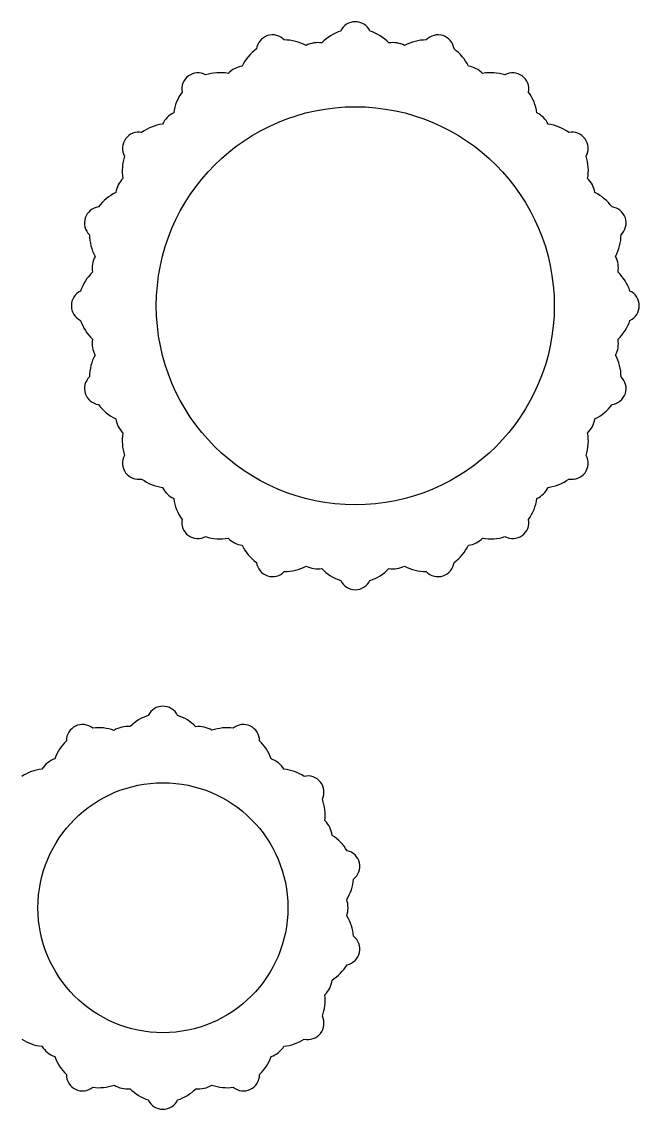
# Model space of a CAD drawing. Extents: x -971 to -438, y -375 to -140.
# Drawn here: x -571.6 to -438.1, y -374.9 to -139.9 of the extents above; entities that cross this region are included whole.
import ezdxf

# ---------------------------------------------------------------- set-up
doc = ezdxf.new("R2010")
doc.units = 0
doc.layers.get('0').update_dxf_attribs({"linetype": 'CONTINUOUS'})

msp = doc.modelspace()

# ---------------------------------------------------------------- linework, layer by layer
for centre, radius in [((-499.509524, -201.306718), 43), ((-541.077571, -331.367689), 27)]:
    msp.add_circle(centre, radius)
for centre, radius, start, end in [((-499.509524, -143.438523), 3.493279, 25.2856, 154.7144), ((-517.39178, -146.270794), 3.493279, 43.2856, 172.7144), ((-499.509524, -151.513709), 10.075186, 108.270383, 136.065691), ((-499.509524, -151.513709), 10.075186, 43.934309, 71.729617), ((-481.627268, -146.270794), 3.493279, 7.2856, 136.7144), ((-514.89641, -153.950752), 10.075186, 61.934309, 89.729617), ((-507.629589, -150.038646), 5.582786, 81.091188, 116.908812), ((-491.389459, -150.038646), 5.582786, 63.091188, 98.908812), ((-484.122638, -153.950752), 10.075186, 90.270383, 118.065691), ((-514.89641, -153.950752), 10.075186, 126.270383, 154.065691), ((-484.122638, -153.950752), 10.075186, 25.934309, 53.729617), ((-523.07487, -155.057122), 5.582786, 99.091188, 134.908812), ((-475.944178, -155.057122), 5.582786, 45.091188, 80.908812), ((-533.523595, -154.490365), 3.493279, 61.2856, 190.7144), ((-528.77712, -161.023327), 10.075186, 79.934309, 107.729617), ((-470.241927, -161.023327), 10.075186, 72.270383, 100.065691), ((-465.495452, -154.490365), 3.493279, 349.2856, 118.7144), ((-528.77712, -161.023327), 10.075186, 144.270383, 172.065691), ((-470.241927, -161.023327), 10.075186, 7.934309, 35.729617), ((-536.213411, -164.602831), 5.582786, 117.091188, 152.908812), ((-462.805637, -164.602831), 5.582786, 27.091188, 62.908812), ((-539.792915, -172.039121), 10.075186, 97.934309, 125.729617), ((-459.226133, -172.039121), 10.075186, 54.270383, 82.065691), ((-546.325877, -167.292646), 3.493279, 79.2856, 208.7144), ((-452.693171, -167.292646), 3.493279, 331.2856, 100.7144), ((-539.792915, -172.039121), 10.075186, 162.270383, 190.065691), ((-459.226133, -172.039121), 10.075186, 349.934309, 17.729617), ((-545.75912, -177.741372), 5.582786, 135.091188, 170.908812), ((-453.259928, -177.741372), 5.582786, 9.091188, 44.908812), ((-546.86549, -185.919832), 10.075186, 115.934309, 143.729617), ((-452.153558, -185.919832), 10.075186, 36.270383, 64.065691), ((-554.545448, -183.424462), 3.493279, 97.2856, 226.7144), ((-444.4736, -183.424462), 3.493279, 313.2856, 82.7144), ((-546.86549, -185.919832), 10.075186, 180.270383, 208.065691), ((-452.153558, -185.919832), 10.075186, 331.934309, 359.729617), ((-550.777596, -193.186653), 5.582786, 153.091188, 188.908812), ((-448.241452, -193.186653), 5.582786, 351.091188, 26.908812), ((-549.302533, -201.306718), 10.075186, 133.934309, 161.729617), ((-449.716515, -201.306718), 10.075186, 18.270383, 46.065691), ((-557.377719, -201.306718), 3.493279, 115.2856, 244.7144), ((-441.641329, -201.306718), 3.493279, 295.2856, 64.7144), ((-549.302533, -201.306718), 10.075186, 198.270383, 226.065691), ((-449.716515, -201.306718), 10.075186, 313.934309, 341.729617), ((-550.777596, -209.426783), 5.582786, 171.091188, 206.908812), ((-448.241452, -209.426783), 5.582786, 333.091188, 8.908812), ((-546.86549, -216.693604), 10.075186, 151.934309, 179.729617), ((-452.153558, -216.693604), 10.075186, 0.270383, 28.065691), ((-554.545448, -219.188973), 3.493279, 133.2856, 262.7144), ((-444.4736, -219.188973), 3.493279, 277.2856, 46.7144), ((-546.86549, -216.693604), 10.075186, 216.270383, 244.065691), ((-452.153558, -216.693604), 10.075186, 295.934309, 323.729617), ((-545.75912, -224.872064), 5.582786, 189.091188, 224.908812), ((-453.259928, -224.872064), 5.582786, 315.091188, 350.908812), ((-539.792915, -230.574314), 10.075186, 169.934309, 197.729617), ((-459.226133, -230.574314), 10.075186, 342.270383, 10.065691), ((-546.325877, -235.320789), 3.493279, 151.2856, 280.7144), ((-452.693171, -235.320789), 3.493279, 259.2856, 28.7144), ((-539.792915, -230.574314), 10.075186, 234.270383, 262.065691), ((-459.226133, -230.574314), 10.075186, 277.934309, 305.729617), ((-536.213411, -238.010605), 5.582786, 207.091188, 242.908812), ((-462.805637, -238.010605), 5.582786, 297.091188, 332.908812), ((-528.77712, -241.590109), 10.075186, 187.934309, 215.729617), ((-470.241927, -241.590109), 10.075186, 324.270383, 352.065691), ((-533.523595, -248.123071), 3.493279, 169.2856, 298.7144), ((-465.495452, -248.123071), 3.493279, 241.2856, 10.7144), ((-528.77712, -241.590109), 10.075186, 252.270383, 280.065691), ((-470.241927, -241.590109), 10.075186, 259.934309, 287.729617), ((-523.07487, -247.556314), 5.582786, 225.091188, 260.908812), ((-514.89641, -248.662684), 10.075186, 205.934309, 233.729617), ((-484.122638, -248.662684), 10.075186, 306.270383, 334.065691), ((-475.944178, -247.556314), 5.582786, 279.091188, 314.908812), ((-517.39178, -256.342642), 3.493279, 187.2856, 316.7144), ((-514.89641, -248.662684), 10.075186, 270.270383, 298.065691), ((-507.629589, -252.57479), 5.582786, 243.091188, 278.908812), ((-499.509524, -251.099727), 10.075186, 223.934309, 251.729617), ((-499.509524, -251.099727), 10.075186, 288.270383, 316.065691), ((-491.389459, -252.57479), 5.582786, 261.091188, 296.908812), ((-484.122638, -248.662684), 10.075186, 241.934309, 269.729617), ((-481.627268, -256.342642), 3.493279, 223.2856, 352.7144), ((-499.509524, -259.174913), 3.493279, 205.2856, 334.7144), ((-541.077571, -291.316537), 3.493279, 25.2856, 154.7144), ((-541.077571, -299.391723), 10.075186, 108.270383, 134.838944), ((-541.077571, -299.391723), 10.075186, 45.077435, 71.729617), ((-558.455115, -295.282848), 3.493279, 50.999886, 180.428685), ((-554.951423, -302.558339), 10.075186, 70.791721, 97.443903), ((-548.719864, -297.804284), 5.582786, 84.468773, 121.497518), ((-533.400424, -297.812239), 5.582786, 58.754488, 95.783233), ((-527.20372, -302.558339), 10.075186, 82.556097, 109.124658), ((-523.700028, -295.282848), 3.493279, 359.571315, 129.000114), ((-554.951423, -302.558339), 10.075186, 133.984669, 160.553229), ((-527.20372, -302.558339), 10.075186, 19.36315, 46.015331), ((-562.525655, -304.443973), 5.582786, 110.183059, 147.211804), ((-519.601537, -304.466263), 5.582786, 33.040202, 70.068947), ((-566.077388, -311.431), 10.075186, 96.506007, 123.158188), ((-516.077755, -311.431), 10.075186, 56.841812, 83.410372), ((-509.76432, -306.396204), 3.493279, 333.857029, 103.285828), ((-516.077755, -311.431), 10.075186, 353.648864, 20.301045), ((-510.056242, -316.448444), 5.582786, 7.325916, 44.354661), ((-509.90331, -324.252367), 10.075186, 31.127526, 57.696087), ((-502.030586, -322.455469), 3.493279, 308.142743, 77.571542), ((-509.90331, -324.252367), 10.075186, 327.934578, 354.58676), ((-506.655101, -331.385564), 5.582786, 341.611631, 18.640375), ((-509.90331, -338.48301), 10.075186, 5.41324, 31.981801), ((-502.030586, -340.279908), 3.493279, 282.428458, 51.857257), ((-509.90331, -338.48301), 10.075186, 302.220293, 328.872474), ((-510.071753, -346.319144), 5.582786, 315.897345, 352.92609), ((-516.077755, -351.304377), 10.075186, 339.698955, 6.267515), ((-509.76432, -356.339173), 3.493279, 256.714172, 26.142971), ((-566.077388, -351.304377), 10.075186, 236.841812, 263.410372), ((-562.553606, -358.269114), 5.582786, 213.040202, 250.068947), ((-519.629488, -358.291404), 5.582786, 290.183059, 327.211804), ((-516.077755, -351.304377), 10.075186, 276.506007, 303.158188), ((-554.951423, -360.177038), 10.075186, 199.36315, 226.015331), ((-527.20372, -360.177038), 10.075186, 313.984669, 340.553229), ((-558.455115, -367.452529), 3.493279, 179.571315, 309.000114), ((-523.700028, -367.452529), 3.493279, 230.999886, 0.428685), ((-554.951423, -360.177038), 10.075186, 262.556097, 289.124658), ((-548.754719, -364.923138), 5.582786, 238.754488, 275.783233), ((-541.077571, -363.343654), 10.075186, 225.077435, 251.729617), ((-541.077571, -363.343654), 10.075186, 288.270383, 314.838944), ((-533.435279, -364.931093), 5.582786, 264.468773, 301.497518), ((-527.20372, -360.177038), 10.075186, 250.791721, 277.443903), ((-541.077571, -371.41884), 3.493279, 205.2856, 334.7144)]:
    msp.add_arc(centre, radius, start, end)

doc.saveas('drawing.dxf')
